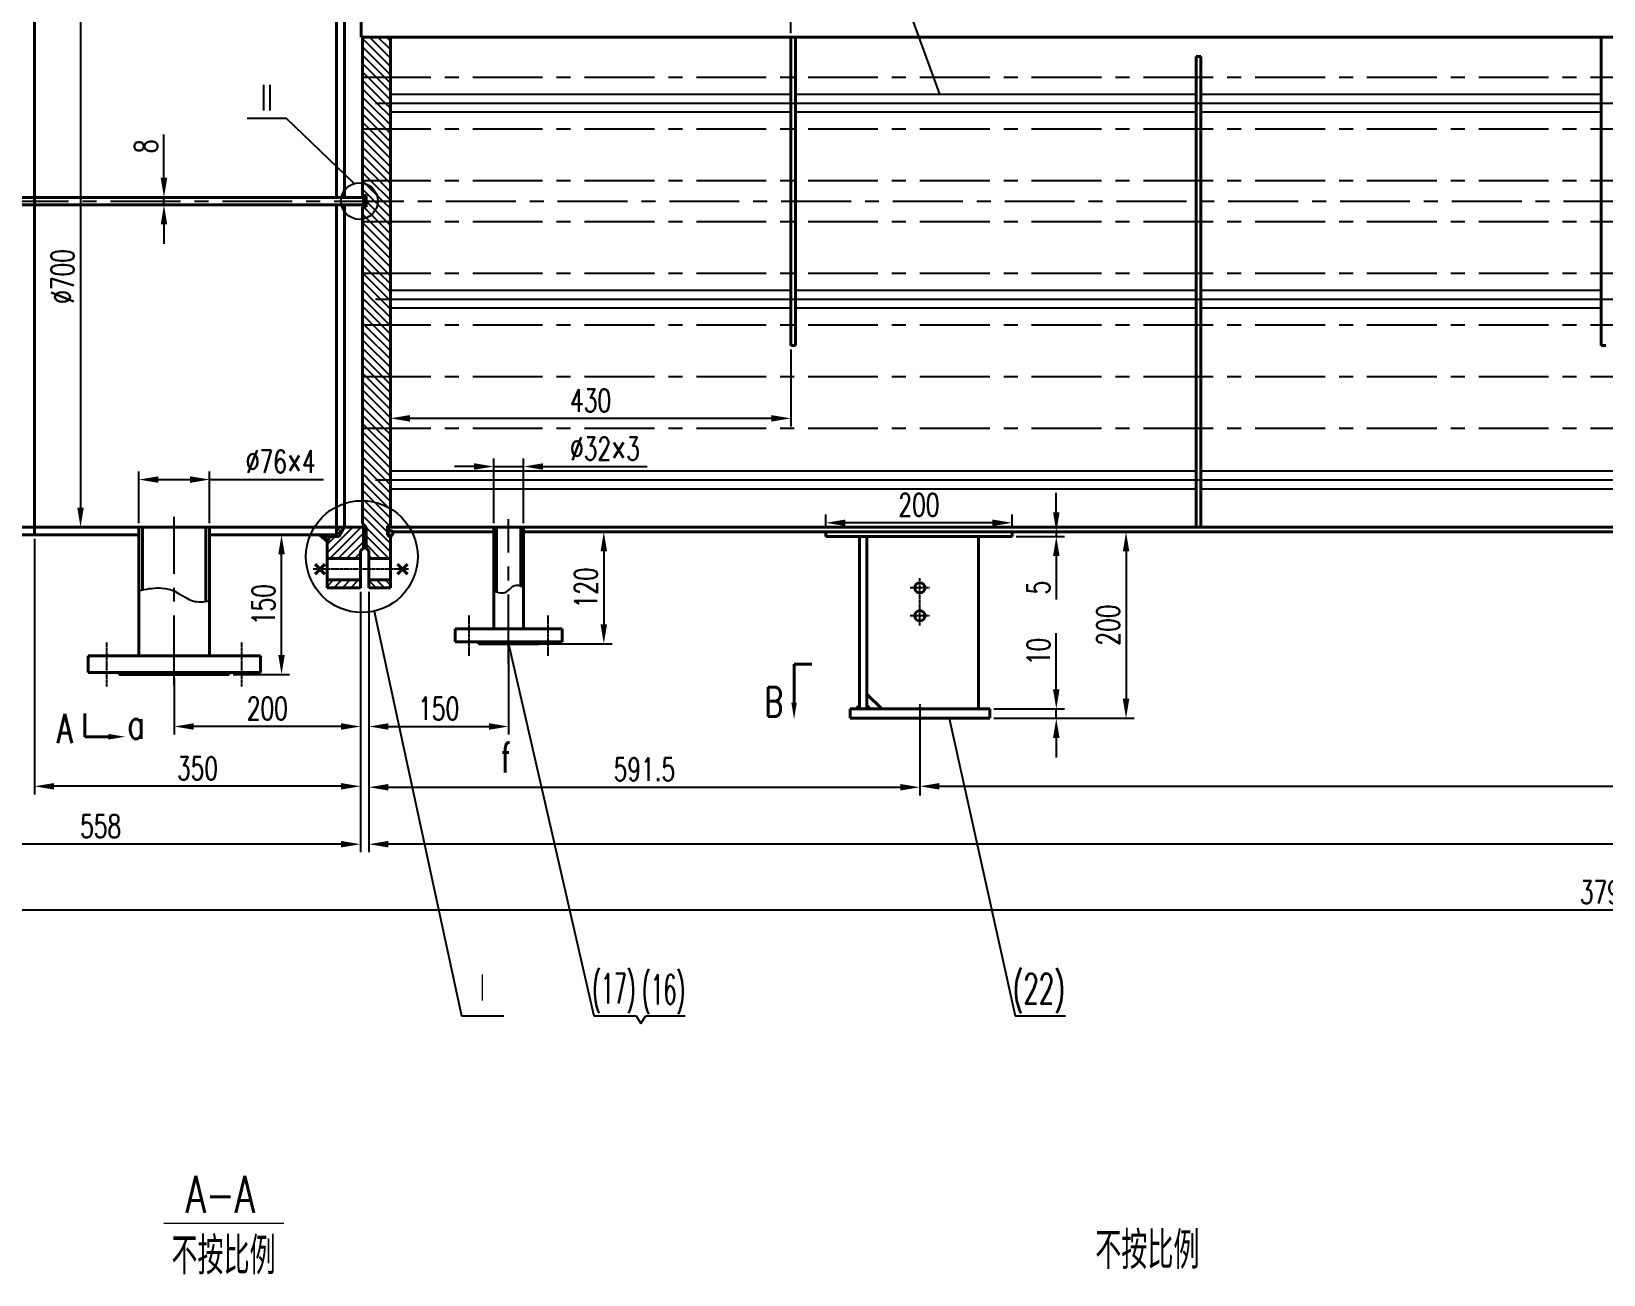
# Model space of a CAD drawing. Header units: millimetres. Extents: x -31412 to -3120, y -19513 to 5955.
# Drawn here: x -30126 to -28438, y -17005 to -15671 of the extents above; entities that cross this region are included whole.
import ezdxf

# ---------------------------------------------------------------- set-up
doc = ezdxf.new("R2010")
doc.units = ezdxf.units.MM
doc.linetypes.add('CENTER', pattern=[2, 1.25, -0.25, 0.25, -0.25])
doc.linetypes.add('CENTERX2', pattern=[4, 2.5, -0.5, 0.5, -0.5])
doc.layers.add('CEN', color=1, linetype='CENTER')
for name, color, linetype, lineweight in [('文字层', 40, 'Continuous', 20), ('细线', 11, 'Continuous', 25), ('细线层', 11, 'Continuous', 25), ('边框+粗实线层', 2, 'Continuous', 40)]:
    doc.layers.add(name, color=color, linetype=linetype, lineweight=lineweight)
doc.styles.add('hztxt-0.8', font='romans.shx', dxfattribs={"width": 0.7, "bigfont": 'hztxt.shx'})
doc.dimstyles.new('装配图', dxfattribs={"dimscale": 7, "dimtxt": 3.5, "dimasz": 3, "dimexe": 1.25, "dimexo": 0.625, "dimgap": 1, "dimtad": 1, "dimdsep": 46, "dimtxsty": 'hztxt-0.8', "dimcen": 2.5, "dimadec": 0, "dimazin": 0, "dimtfac": 1, "dimtmove": 0, "dimatfit": 3, "dimfxl": 0, "dimarcsym": 0})

# ---------------------------------------------------------------- blocks, each defined once
blk = doc.blocks.new('*D8')
at = {"layer": 'Defpoints', "color": 0}
for p in [(-29983.9, -15849), (-29961.9, -15849), (-29961.9, -15857)]:
    blk.add_point(p, dxfattribs=at)
at = {"layer": '细线层', "color": 0, "lineweight": -2}
for p, q in [((-29983.9, -15828), (-29983.9, -15781.5)), ((-29966.3, -15849), (-29992.7, -15849)), ((-29966.3, -15857), (-29992.7, -15857)), ((-29983.9, -15857), (-29983.9, -15849)), ((-29983.9, -15878), (-29983.9, -15899))]:
    blk.add_line(p, q, dxfattribs=at)
at = {"layer": '细线层', "color": 0}
for points in [[(-29987.4, -15828), (-29980.4, -15828), (-29983.9, -15849)], [(-29987.4, -15878), (-29980.4, -15878), (-29983.9, -15857)]]:
    blk.add_solid(points, dxfattribs=at)
at = {"layer": '细线层', "color": 0, "insert": (-30003.2, -15794.2), "char_height": 24.5, "attachment_point": 5, "rotation": 90, "style": 'hztxt-0.8'}
blk.add_mtext('8', dxfattribs=at)
blk = doc.blocks.new('*D9')
at = {"layer": 'Defpoints', "color": 0}
for p in [(-30056.7, -15503), (-30073.5, -16203), (-30056.7, -16203)]:
    blk.add_point(p, dxfattribs=at)
at = {"layer": '细线层', "color": 0, "lineweight": -2}
for p, q in [((-30061.1, -15503), (-30082.3, -15503)), ((-30073.5, -15524), (-30073.5, -16182)), ((-30061.1, -16203), (-30082.3, -16203))]:
    blk.add_line(p, q, dxfattribs=at)
at = {"layer": '细线层', "color": 0}
for points in [[(-30077, -15524), (-30070, -15524), (-30073.5, -15503)], [(-30077, -16182), (-30070, -16182), (-30073.5, -16203)]]:
    blk.add_solid(points, dxfattribs=at)
at = {"layer": '细线层', "color": 0, "insert": (-30092.8, -15933.9), "char_height": 24.5, "attachment_point": 5, "rotation": 90, "style": 'hztxt-0.8'}
blk.add_mtext('%%c700', dxfattribs=at)
blk = doc.blocks.new('*D12')
at = {"layer": 'Defpoints', "color": 0}
for p in [(-29913.9, -16211), (-29857.7, -16211), (-29913.9, -16361)]:
    blk.add_point(p, dxfattribs=at)
at = {"layer": '细线层', "color": 0, "lineweight": -2}
for p, q in [((-29909.5, -16211), (-29849, -16211)), ((-29857.7, -16340), (-29857.7, -16232)), ((-29909.5, -16361), (-29849, -16361))]:
    blk.add_line(p, q, dxfattribs=at)
at = {"layer": '细线层', "color": 0}
for points in [[(-29861.2, -16232), (-29854.2, -16232), (-29857.7, -16211)], [(-29861.2, -16340), (-29854.2, -16340), (-29857.7, -16361)]]:
    blk.add_solid(points, dxfattribs=at)
at = {"layer": '细线层', "color": 0, "insert": (-29877, -16286), "char_height": 24.5, "attachment_point": 5, "rotation": 90, "style": 'hztxt-0.8'}
blk.add_mtext('150', dxfattribs=at)
blk = doc.blocks.new('*D11')
at = {"layer": 'Defpoints', "color": 0}
for p in [(-29772.9, -16268), (-29972.9, -16361), (-29972.9, -16416.8)]:
    blk.add_point(p, dxfattribs=at)
at = {"layer": '细线层', "color": 0, "lineweight": -2}
for p, q in [((-29772.9, -16272.3), (-29772.9, -16425.5)), ((-29972.9, -16365.3), (-29972.9, -16425.5)), ((-29793.9, -16416.8), (-29951.9, -16416.8))]:
    blk.add_line(p, q, dxfattribs=at)
at = {"layer": '细线层', "color": 0}
for points in [[(-29951.9, -16413.3), (-29951.9, -16420.3), (-29972.9, -16416.8)], [(-29793.9, -16413.3), (-29793.9, -16420.3), (-29772.9, -16416.8)]]:
    blk.add_solid(points, dxfattribs=at)
at = {"layer": '细线层', "color": 0, "insert": (-29872.9, -16397.5), "char_height": 24.5, "attachment_point": 5, "style": 'hztxt-0.8'}
blk.add_mtext('200', dxfattribs=at)
blk = doc.blocks.new('*D13')
at = {"layer": 'Defpoints', "color": 0}
for p in [(-30010.9, -16151.8), (-30010.9, -16203), (-29934.9, -16203)]:
    blk.add_point(p, dxfattribs=at)
at = {"layer": '细线层', "color": 0, "lineweight": -2}
for p, q in [((-30010.9, -16198.6), (-30010.9, -16143)), ((-29989.9, -16151.8), (-29955.9, -16151.8)), ((-29934.9, -16198.6), (-29934.9, -16143)), ((-29934.9, -16151.8), (-29812.7, -16151.8))]:
    blk.add_line(p, q, dxfattribs=at)
at = {"layer": '细线层', "color": 0}
for points in [[(-29989.9, -16148.3), (-29989.9, -16155.3), (-30010.9, -16151.8)], [(-29955.9, -16148.3), (-29955.9, -16155.3), (-29934.9, -16151.8)]]:
    blk.add_solid(points, dxfattribs=at)
at = {"layer": '细线层', "color": 0, "insert": (-29858.5, -16132.5), "char_height": 24.5, "attachment_point": 5, "style": 'hztxt-0.8'}
blk.add_mtext('%%c76×4', dxfattribs=at)
blk = doc.blocks.new('*D14')
at = {"layer": 'Defpoints', "color": 0}
for p in [(-30122.9, -16211), (-29772.9, -16268), (-30122.9, -16481)]:
    blk.add_point(p, dxfattribs=at)
at = {"layer": '细线层', "color": 0, "lineweight": -2}
for p, q in [((-30122.9, -16215.3), (-30122.9, -16489.7)), ((-29772.9, -16272.3), (-29772.9, -16489.7)), ((-29793.9, -16481), (-30101.9, -16481))]:
    blk.add_line(p, q, dxfattribs=at)
at = {"layer": '细线层', "color": 0}
for points in [[(-30101.9, -16477.5), (-30101.9, -16484.5), (-30122.9, -16481)], [(-29793.9, -16477.5), (-29793.9, -16484.5), (-29772.9, -16481)]]:
    blk.add_solid(points, dxfattribs=at)
at = {"layer": '细线层', "color": 0, "insert": (-29947.9, -16461.7), "char_height": 24.5, "attachment_point": 5, "style": 'hztxt-0.8'}
blk.add_mtext('350', dxfattribs=at)
blk = doc.blocks.new('*D18')
at = {"layer": 'Defpoints', "color": 0}
for p in [(-29763.9, -16268), (-29613.9, -16335.3), (-29613.9, -16416.8)]:
    blk.add_point(p, dxfattribs=at)
at = {"layer": '细线层', "color": 0, "lineweight": -2}
for p, q in [((-29763.9, -16272.3), (-29763.9, -16425.5)), ((-29613.9, -16339.7), (-29613.9, -16425.5)), ((-29742.9, -16416.8), (-29634.9, -16416.8))]:
    blk.add_line(p, q, dxfattribs=at)
at = {"layer": '细线层', "color": 0}
for points in [[(-29742.9, -16413.3), (-29742.9, -16420.3), (-29763.9, -16416.8)], [(-29634.9, -16413.3), (-29634.9, -16420.3), (-29613.9, -16416.8)]]:
    blk.add_solid(points, dxfattribs=at)
at = {"layer": '细线层', "color": 0, "insert": (-29688.9, -16397.5), "char_height": 24.5, "attachment_point": 5, "style": 'hztxt-0.8'}
blk.add_mtext('150', dxfattribs=at)
blk = doc.blocks.new('*D19')
at = {"layer": 'Defpoints', "color": 0}
for p in [(-29597.9, -16208), (-29597.9, -16328), (-29511.7, -16328)]:
    blk.add_point(p, dxfattribs=at)
at = {"layer": '细线层', "color": 0, "lineweight": -2}
for p, q in [((-29593.5, -16208), (-29502.9, -16208)), ((-29511.7, -16229), (-29511.7, -16307)), ((-29593.5, -16328), (-29502.9, -16328))]:
    blk.add_line(p, q, dxfattribs=at)
at = {"layer": '细线层', "color": 0}
for points in [[(-29515.2, -16229), (-29508.2, -16229), (-29511.7, -16208)], [(-29515.2, -16307), (-29508.2, -16307), (-29511.7, -16328)]]:
    blk.add_solid(points, dxfattribs=at)
at = {"layer": '细线层', "color": 0, "insert": (-29530.9, -16268), "char_height": 24.5, "attachment_point": 5, "rotation": 90, "style": 'hztxt-0.8'}
blk.add_mtext('120', dxfattribs=at)
blk = doc.blocks.new('*D20')
at = {"layer": 'Defpoints', "color": 0}
for p in [(-29597.9, -16137.8), (-29629.9, -16203), (-29597.9, -16203)]:
    blk.add_point(p, dxfattribs=at)
at = {"layer": '细线层', "color": 0, "lineweight": -2}
for p, q in [((-29629.9, -16198.6), (-29629.9, -16129.1)), ((-29597.9, -16198.6), (-29597.9, -16129.1)), ((-29650.9, -16137.8), (-29671.9, -16137.8)), ((-29629.9, -16137.8), (-29597.9, -16137.8)), ((-29576.9, -16137.8), (-29465.1, -16137.8))]:
    blk.add_line(p, q, dxfattribs=at)
at = {"layer": '细线层', "color": 0}
for points in [[(-29650.9, -16134.3), (-29650.9, -16141.3), (-29629.9, -16137.8)], [(-29576.9, -16134.3), (-29576.9, -16141.3), (-29597.9, -16137.8)]]:
    blk.add_solid(points, dxfattribs=at)
at = {"layer": '细线层', "color": 0, "insert": (-29510.5, -16118.6), "char_height": 24.5, "attachment_point": 5, "style": 'hztxt-0.8'}
blk.add_mtext('%%c32×3', dxfattribs=at)
blk = doc.blocks.new('*D21')
at = {"layer": 'Defpoints', "color": 0}
for p in [(-29763.9, -16268), (-29172.4, -16408), (-29172.4, -16482)]:
    blk.add_point(p, dxfattribs=at)
at = {"layer": '细线层', "color": 0, "lineweight": -2}
for p, q in [((-29763.9, -16272.3), (-29763.9, -16490.7)), ((-29172.4, -16412.3), (-29172.4, -16490.7)), ((-29742.9, -16482), (-29193.4, -16482))]:
    blk.add_line(p, q, dxfattribs=at)
at = {"layer": '细线层', "color": 0}
for points in [[(-29742.9, -16478.5), (-29742.9, -16485.5), (-29763.9, -16482)], [(-29193.4, -16478.5), (-29193.4, -16485.5), (-29172.4, -16482)]]:
    blk.add_solid(points, dxfattribs=at)
at = {"layer": '细线层', "color": 0, "insert": (-29468.1, -16462.7), "char_height": 24.5, "attachment_point": 5, "style": 'hztxt-0.8'}
blk.add_mtext('591.5', dxfattribs=at)
blk = doc.blocks.new('*D22')
at = {"layer": 'Defpoints', "color": 0}
for p in [(-29172.4, -16407), (-27372.4, -16407), (-27372.4, -16481)]:
    blk.add_point(p, dxfattribs=at)
at = {"layer": '细线层', "color": 0, "lineweight": -2}
for p, q in [((-29172.4, -16411.3), (-29172.4, -16489.7)), ((-27372.4, -16411.3), (-27372.4, -16489.7)), ((-29151.4, -16481), (-27393.4, -16481))]:
    blk.add_line(p, q, dxfattribs=at)
at = {"layer": '细线层', "color": 0}
for points in [[(-29151.4, -16477.5), (-29151.4, -16484.5), (-29172.4, -16481)], [(-27393.4, -16477.5), (-27393.4, -16484.5), (-27372.4, -16481)]]:
    blk.add_solid(points, dxfattribs=at)
at = {"layer": '细线层', "color": 0, "insert": (-28272.4, -16461.7), "char_height": 24.5, "attachment_point": 5, "style": 'hztxt-0.8'}
blk.add_mtext('1800', dxfattribs=at)
blk = doc.blocks.new('*D26')
at = {"layer": 'Defpoints', "color": 0}
for p in [(-29763.9, -16268), (-26780.9, -16268), (-29763.9, -16543.1)]:
    blk.add_point(p, dxfattribs=at)
at = {"layer": '细线层', "color": 0, "lineweight": -2}
for p, q in [((-29763.9, -16272.3), (-29763.9, -16551.8)), ((-26780.9, -16272.3), (-26780.9, -16551.8)), ((-26801.9, -16543.1), (-29742.9, -16543.1))]:
    blk.add_line(p, q, dxfattribs=at)
at = {"layer": '细线层', "color": 0}
for points in [[(-29742.9, -16539.6), (-29742.9, -16546.6), (-29763.9, -16543.1)], [(-26801.9, -16539.6), (-26801.9, -16546.6), (-26780.9, -16543.1)]]:
    blk.add_solid(points, dxfattribs=at)
at = {"layer": '细线层', "color": 0, "insert": (-28272.4, -16523.8), "char_height": 24.5, "attachment_point": 5, "style": 'hztxt-0.8'}
blk.add_mtext('2983', dxfattribs=at)
blk = doc.blocks.new('*D27')
at = {"layer": 'Defpoints', "color": 0}
for p in [(-30330.9, -15853), (-29772.9, -16268), (-30330.9, -16543.1)]:
    blk.add_point(p, dxfattribs=at)
at = {"layer": '细线层', "color": 0, "lineweight": -2}
for p, q in [((-30330.9, -15857.3), (-30330.9, -16551.8)), ((-29772.9, -16272.3), (-29772.9, -16551.8)), ((-29793.9, -16543.1), (-30309.9, -16543.1))]:
    blk.add_line(p, q, dxfattribs=at)
at = {"layer": '细线层', "color": 0}
for points in [[(-30309.9, -16539.6), (-30309.9, -16546.6), (-30330.9, -16543.1)], [(-29793.9, -16539.6), (-29793.9, -16546.6), (-29772.9, -16543.1)]]:
    blk.add_solid(points, dxfattribs=at)
at = {"layer": '细线层', "color": 0, "insert": (-30051.9, -16523.8), "char_height": 24.5, "attachment_point": 5, "style": 'hztxt-0.8'}
blk.add_mtext('558', dxfattribs=at)
blk = doc.blocks.new('*D29')
at = {"layer": 'Defpoints', "color": 0}
for p in [(-30330.9, -15852.9), (-26537.9, -15853), (-30330.9, -16613.8)]:
    blk.add_point(p, dxfattribs=at)
at = {"layer": '细线层', "color": 0, "lineweight": -2}
for p, q in [((-30330.9, -15857.3), (-30330.9, -16622.6)), ((-26537.9, -15857.3), (-26537.9, -16622.6)), ((-26558.9, -16613.8), (-30309.9, -16613.8))]:
    blk.add_line(p, q, dxfattribs=at)
at = {"layer": '细线层', "color": 0}
for points in [[(-30309.9, -16610.3), (-30309.9, -16617.3), (-30330.9, -16613.8)], [(-26558.9, -16610.3), (-26558.9, -16617.3), (-26537.9, -16613.8)]]:
    blk.add_solid(points, dxfattribs=at)
at = {"layer": '细线层', "color": 0, "insert": (-28434.4, -16594.6), "char_height": 24.5, "attachment_point": 5, "style": 'hztxt-0.8'}
blk.add_mtext('3793', dxfattribs=at)
blk = doc.blocks.new('*D30')
at = {"layer": 'Defpoints', "color": 0}
for p in [(-27130.9, -15446.1), (-29305.9, -15503), (-27130.9, -15698)]:
    blk.add_point(p, dxfattribs=at)
at = {"layer": '细线层', "color": 0, "lineweight": -2}
for p, q in [((-29305.9, -15498.6), (-29305.9, -15437.4)), ((-27130.9, -15693.6), (-27130.9, -15437.4)), ((-29284.9, -15446.1), (-27151.9, -15446.1))]:
    blk.add_line(p, q, dxfattribs=at)
at = {"layer": '细线层', "color": 0}
for points in [[(-29284.9, -15442.6), (-29284.9, -15449.6), (-29305.9, -15446.1)], [(-27151.9, -15442.6), (-27151.9, -15449.6), (-27130.9, -15446.1)]]:
    blk.add_solid(points, dxfattribs=at)
at = {"layer": '细线层', "color": 0, "insert": (-28218.4, -15426.9), "char_height": 24.5, "attachment_point": 5, "style": 'hztxt-0.8'}
blk.add_mtext('5×435=2175', dxfattribs=at)
blk = doc.blocks.new('*D31')
at = {"layer": 'Defpoints', "color": 0}
for p in [(-29305.9, -15503), (-29310.9, -15620.4), (-29310.9, -15677.2)]:
    blk.add_point(p, dxfattribs=at)
at = {"layer": '细线层', "color": 0, "lineweight": -2}
for p, q in [((-29305.9, -15507.3), (-29305.9, -15629.1)), ((-29310.9, -15672.8), (-29310.9, -15611.6)), ((-29331.9, -15620.4), (-29378.3, -15620.4)), ((-29305.9, -15620.4), (-29310.9, -15620.4)), ((-29284.9, -15620.4), (-29263.9, -15620.4))]:
    blk.add_line(p, q, dxfattribs=at)
at = {"layer": '细线层', "color": 0}
for points in [[(-29331.9, -15616.9), (-29331.9, -15623.9), (-29310.9, -15620.4)], [(-29284.9, -15616.9), (-29284.9, -15623.9), (-29305.9, -15620.4)]]:
    blk.add_solid(points, dxfattribs=at)
at = {"layer": '细线层', "color": 0, "insert": (-29365.6, -15601.1), "char_height": 24.5, "attachment_point": 5, "style": 'hztxt-0.8'}
blk.add_mtext('5', dxfattribs=at)
blk = doc.blocks.new('*D32')
at = {"layer": 'Defpoints', "color": 0}
for p in [(-29740.9, -16004.8), (-29310.9, -16008), (-29740.9, -16086.1)]:
    blk.add_point(p, dxfattribs=at)
at = {"layer": '细线层', "color": 0, "lineweight": -2}
for p, q in [((-29740.9, -16009.1), (-29740.9, -16094.9)), ((-29310.9, -16012.3), (-29310.9, -16094.9)), ((-29331.9, -16086.1), (-29719.9, -16086.1))]:
    blk.add_line(p, q, dxfattribs=at)
at = {"layer": '细线层', "color": 0}
for points in [[(-29719.9, -16082.6), (-29719.9, -16089.6), (-29740.9, -16086.1)], [(-29331.9, -16082.6), (-29331.9, -16089.6), (-29310.9, -16086.1)]]:
    blk.add_solid(points, dxfattribs=at)
at = {"layer": '细线层', "color": 0, "insert": (-29525.9, -16066.9), "char_height": 24.5, "attachment_point": 5, "style": 'hztxt-0.8'}
blk.add_mtext('430', dxfattribs=at)
blk = doc.blocks.new('*D33')
at = {"layer": 'Defpoints', "color": 0}
for p in [(-29073.4, -16208), (-29073.4, -16213), (-29025.9, -16213)]:
    blk.add_point(p, dxfattribs=at)
at = {"layer": '细线层', "color": 0, "lineweight": -2}
for p, q in [((-29025.9, -16187), (-29025.9, -16166)), ((-29069, -16208), (-29017.1, -16208)), ((-29069, -16213), (-29017.1, -16213)), ((-29025.9, -16208), (-29025.9, -16213)), ((-29025.9, -16234), (-29025.9, -16280.4))]:
    blk.add_line(p, q, dxfattribs=at)
at = {"layer": '细线层', "color": 0}
for points in [[(-29029.4, -16187), (-29022.4, -16187), (-29025.9, -16208)], [(-29029.4, -16234), (-29022.4, -16234), (-29025.9, -16213)]]:
    blk.add_solid(points, dxfattribs=at)
at = {"layer": '细线层', "color": 0, "insert": (-29045.1, -16267.7), "char_height": 24.5, "attachment_point": 5, "rotation": 90, "style": 'hztxt-0.8'}
blk.add_mtext('5', dxfattribs=at)
blk = doc.blocks.new('*D34')
at = {"layer": 'Defpoints', "color": 0}
for p in [(-29097.4, -16398), (-29025.9, -16398), (-29097.4, -16408)]:
    blk.add_point(p, dxfattribs=at)
at = {"layer": '细线层', "color": 0, "lineweight": -2}
for p, q in [((-29025.9, -16377), (-29025.9, -16316.6)), ((-29093, -16398), (-29017.1, -16398)), ((-29025.9, -16408), (-29025.9, -16398)), ((-29093, -16408), (-29017.1, -16408)), ((-29025.9, -16429), (-29025.9, -16450))]:
    blk.add_line(p, q, dxfattribs=at)
at = {"layer": '细线层', "color": 0}
for points in [[(-29029.4, -16377), (-29022.4, -16377), (-29025.9, -16398)], [(-29029.4, -16429), (-29022.4, -16429), (-29025.9, -16408)]]:
    blk.add_solid(points, dxfattribs=at)
at = {"layer": '细线层', "color": 0, "insert": (-29045.1, -16336.3), "char_height": 24.5, "attachment_point": 5, "rotation": 90, "style": 'hztxt-0.8'}
blk.add_mtext('10', dxfattribs=at)
blk = doc.blocks.new('*D35')
at = {"layer": 'Defpoints', "color": 0}
for p in [(-29073.4, -16208), (-29097.4, -16408), (-28951, -16408)]:
    blk.add_point(p, dxfattribs=at)
at = {"layer": '细线层', "color": 0, "lineweight": -2}
for p, q in [((-29069, -16208), (-28942.2, -16208)), ((-28951, -16229), (-28951, -16387)), ((-29093, -16408), (-28942.2, -16408))]:
    blk.add_line(p, q, dxfattribs=at)
at = {"layer": '细线层', "color": 0}
for points in [[(-28954.5, -16229), (-28947.5, -16229), (-28951, -16208)], [(-28954.5, -16387), (-28947.5, -16387), (-28951, -16408)]]:
    blk.add_solid(points, dxfattribs=at)
at = {"layer": '细线层', "color": 0, "insert": (-28970.2, -16308), "char_height": 24.5, "attachment_point": 5, "rotation": 90, "style": 'hztxt-0.8'}
blk.add_mtext('200', dxfattribs=at)
blk = doc.blocks.new('*D165')
at = {"layer": 'Defpoints', "color": 0}
for p in [(-29273.4, -16198.2), (-29273.4, -16208), (-29073.4, -16208)]:
    blk.add_point(p, dxfattribs=at)
at = {"layer": '细线层', "color": 0, "lineweight": -2}
for p, q in [((-29273.4, -16203.6), (-29273.4, -16189.4)), ((-29094.4, -16198.2), (-29252.4, -16198.2)), ((-29073.4, -16203.6), (-29073.4, -16189.4))]:
    blk.add_line(p, q, dxfattribs=at)
at = {"layer": '细线层', "color": 0}
for points in [[(-29252.4, -16194.7), (-29252.4, -16201.7), (-29273.4, -16198.2)], [(-29094.4, -16194.7), (-29094.4, -16201.7), (-29073.4, -16198.2)]]:
    blk.add_solid(points, dxfattribs=at)
at = {"layer": '细线层', "color": 0, "insert": (-29173.4, -16178.9), "char_height": 24.5, "attachment_point": 5, "style": 'hztxt-0.8'}
blk.add_mtext('200', dxfattribs=at)

msp = doc.modelspace()

# ---------------------------------------------------------------- hatches: boundary and pattern name
at = {"layer": '细线层'}
h = msp.add_hatch(dxfattribs=at)
h.set_pattern_fill('ANSI31', color=256, scale=2, style=0)
h.set_pattern_definition([(45, (-404.304, 0), (-4.4901281, 4.4901281), [])])
h.paths.add_polyline_path([(-29772.855, -15437.952), (-29808.855, -15437.952), (-29808.855, -15446.452), (-29772.855, -15446.452)])
h.paths.add_polyline_path([(-29769.855, -15480.452), (-29772.855, -15477.452), (-29772.855, -15469.452), (-29808.855, -15469.452), (-29808.855, -15487.756), (-29805.855, -15492.952), (-29798.855, -15492.952), (-29795.855, -15492.952), (-29790.081, -15502.952), (-29772.855, -15502.952), (-29769.855, -15502.952)])
h.paths.add_polyline_path([(-29769.855, -16204.952), (-29769.855, -16202.952), (-29772.855, -16202.952), (-29790.081, -16202.952), (-29795.855, -16212.952), (-29798.855, -16212.952), (-29805.855, -16212.952), (-29808.855, -16218.148), (-29808.855, -16236.452), (-29772.855, -16236.452), (-29772.855, -16228.452), (-29769.855, -16225.452)])
h.paths.add_polyline_path([(-29772.855, -16259.452), (-29808.855, -16259.452), (-29808.855, -16267.952), (-29772.855, -16267.952)])
h = msp.add_hatch(dxfattribs=at)
h.set_pattern_fill('ANSI37', color=256, scale=0.8, style=0)
h.paths.add_polyline_path([(-29766.855, -15847.952), (-29769.855, -15847.952), (-29769.855, -15852.952), (-29766.855, -15852.952)])
h.paths.add_polyline_path([(-29766.855, -15852.952), (-29769.855, -15852.952), (-29769.855, -15857.952), (-29766.855, -15857.952)])
h = msp.add_hatch(dxfattribs=at)
h.set_pattern_fill('ANSI37', color=256, angle=90, style=0)
h.set_pattern_definition([(45, (-56140.4057, 0), (2.24506403, -2.24506403), []), (315, (-56140.4057, 0), (-2.24506403, -2.24506403), [])])
h.paths.add_polyline_path([(-29816.855, -16210.952), (-29805.855, -16210.952), (-29805.855, -16212.952), (-29808.855, -16218.148)])
h.paths.add_polyline_path([(-29798.855, -16202.952), (-29790.081, -16202.952), (-29795.855, -16212.952), (-29798.855, -16212.952)])
h.paths.add_polyline_path([(-29769.855, -16204.952), (-29766.855, -16204.952), (-29766.855, -16224.952), (-29769.855, -16224.952)])
h.paths.add_polyline_path([(-29743.855, -16204.952), (-29738.659, -16207.952), (-29737.867, -16207.952, -0.12370062), (-29740.855, -16213.952), (-29743.855, -16210.952)])

# ---------------------------------------------------------------- linework, layer by layer
at = {"ltscale": 30}
for p, q in [((-29740.855, -15738.314), (-29310.855, -15738.314)), ((-29305.855, -15738.314), (-28875.855, -15738.314)), ((-28870.855, -15738.314), (-28440.855, -15738.314)), ((-29756.855, -15747.814), (-27098.855, -15747.814)), ((-29740.855, -15757.314), (-29310.855, -15757.314)), ((-29305.855, -15757.314), (-28875.855, -15757.314)), ((-28870.855, -15757.314), (-28440.855, -15757.314)), ((-29740.855, -15948.591), (-29310.855, -15948.591)), ((-29305.855, -15948.591), (-28875.855, -15948.591)), ((-28870.855, -15948.591), (-28440.855, -15948.591)), ((-29756.855, -15958.091), (-27098.855, -15958.091)), ((-29740.855, -15967.591), (-29310.855, -15967.591)), ((-29305.855, -15967.591), (-28875.855, -15967.591)), ((-28870.855, -15967.591), (-28440.855, -15967.591)), ((-29756.855, -16152.08), (-27098.855, -16152.08)), ((-29740.855, -16142.58), (-28875.855, -16142.58)), ((-28870.855, -16142.58), (-28005.855, -16142.58)), ((-29740.855, -16161.58), (-28875.855, -16161.58)), ((-28870.855, -16161.58), (-28005.855, -16161.58))]:
    msp.add_line(p, q, dxfattribs=at)
at = {"layer": 'CEN', "linetype": 'CENTERX2', "ltscale": 30}
for p, q in [((-29772.355, -15720.101), (-26772.355, -15720.101)), ((-29772.355, -15775.527), (-26772.355, -15775.527)), ((-29772.355, -15830.952), (-26772.355, -15830.952)), ((-30401.25, -15852.952), (-26501.564, -15852.952)), ((-29772.355, -15874.952), (-26772.355, -15874.952)), ((-29772.355, -15930.378), (-26772.355, -15930.378)), ((-29772.355, -15985.803), (-26772.355, -15985.803)), ((-29772.355, -16041.229), (-26772.355, -16041.229)), ((-29772.355, -16096.655), (-26772.355, -16096.655)), ((-29972.855, -16372.835), (-29972.855, -16191.671)), ((-29613.855, -16350.069), (-29613.855, -16194.231))]:
    msp.add_line(p, q, dxfattribs=at)
at = {"layer": 'CEN'}
for p, q in [((-29721.489, -16247.952), (-29823.855, -16247.952)), ((-29161.855, -16267.952), (-29182.855, -16267.952)), ((-29172.355, -16308.452), (-29172.355, -16257.452)), ((-29656.355, -16340.952), (-29656.355, -16296.952)), ((-29571.355, -16340.952), (-29571.355, -16296.952)), ((-29161.855, -16297.952), (-29182.855, -16297.952)), ((-30045.355, -16373.952), (-30045.355, -16325.952)), ((-29900.355, -16373.952), (-29900.355, -16325.952)), ((-29172.355, -16392.952), (-29172.355, -16412.952))]:
    msp.add_line(p, q, dxfattribs=at)
at = {"layer": '文字层'}
msp.add_line((-29984.131, -16949.685), (-29855.386, -16949.685), dxfattribs=at)
at = {"layer": '细线'}
msp.add_line((-29476.935, -16727.127), (-29471.827, -16735.437), dxfattribs=at)
at = {"layer": '细线层'}
for p, q in [((-29766.855, -15682.414), (-29770.855, -15678.414)), ((-29740.855, -15699.434), (-29763.113, -15677.175)), ((-29740.855, -15690.453), (-29754.133, -15677.175)), ((-29740.855, -15681.473), (-29745.153, -15677.175)), ((-29766.855, -15691.394), (-29770.855, -15687.394)), ((-29766.855, -15700.374), (-29770.855, -15696.374)), ((-29740.855, -15708.414), (-29766.855, -15682.414)), ((-29740.855, -15717.394), (-29766.855, -15691.394)), ((-29766.855, -15709.355), (-29770.855, -15705.355)), ((-29747.129, -15720.101), (-29766.855, -15700.374)), ((-29756.109, -15720.101), (-29766.855, -15709.355)), ((-29766.855, -15718.335), (-29770.855, -15714.335)), ((-29766.855, -15727.315), (-29770.855, -15723.315)), ((-29765.089, -15720.101), (-29766.855, -15718.335)), ((-29746.356, -15747.814), (-29766.855, -15727.315)), ((-29740.855, -15744.335), (-29765.089, -15720.101)), ((-29740.855, -15735.355), (-29756.109, -15720.101)), ((-29740.855, -15726.374), (-29747.129, -15720.101)), ((-29766.855, -15736.295), (-29770.855, -15732.295)), ((-29766.855, -15745.276), (-29770.855, -15741.276)), ((-29755.337, -15747.814), (-29766.855, -15736.295)), ((-29764.317, -15747.814), (-29766.855, -15745.276)), ((-29766.855, -15754.256), (-29770.855, -15750.256)), ((-29766.855, -15763.236), (-29770.855, -15759.236)), ((-29745.584, -15775.527), (-29766.855, -15754.256)), ((-29754.565, -15775.527), (-29766.855, -15763.236)), ((-29740.855, -15771.276), (-29764.317, -15747.814)), ((-29740.855, -15762.295), (-29755.337, -15747.814)), ((-29740.855, -15753.315), (-29746.356, -15747.814)), ((-29766.855, -15772.217), (-29770.855, -15768.217)), ((-29766.855, -15781.197), (-29770.855, -15777.197)), ((-29763.545, -15775.527), (-29766.855, -15772.217)), ((-29740.855, -15807.197), (-29766.855, -15781.197)), ((-29740.855, -15798.217), (-29763.545, -15775.527)), ((-29740.855, -15789.236), (-29754.565, -15775.527)), ((-29740.855, -15780.256), (-29745.584, -15775.527)), ((-29766.855, -15790.177), (-29770.855, -15786.177)), ((-29766.855, -15799.157), (-29770.855, -15795.157)), ((-29740.855, -15816.177), (-29766.855, -15790.177)), ((-29766.855, -15808.138), (-29770.855, -15804.138)), ((-29766.855, -15817.118), (-29770.855, -15813.118)), ((-29740.855, -15825.157), (-29766.855, -15799.157)), ((-29744.04, -15830.952), (-29766.855, -15808.138)), ((-29766.855, -15826.098), (-29770.855, -15822.098)), ((-29766.855, -15835.078), (-29770.855, -15831.078)), ((-29753.021, -15830.952), (-29766.855, -15817.118)), ((-29762.001, -15830.952), (-29766.855, -15826.098)), ((-29740.855, -15852.098), (-29762.001, -15830.952)), ((-29740.855, -15843.118), (-29753.021, -15830.952)), ((-29740.855, -15834.138), (-29744.04, -15830.952)), ((-29766.855, -15844.059), (-29770.855, -15840.059)), ((-29748.981, -15852.952), (-29766.855, -15835.078)), ((-29757.961, -15852.952), (-29766.855, -15844.059)), ((-29766.855, -15862.019), (-29769.922, -15858.952)), ((-29744.942, -15874.952), (-29766.855, -15853.039)), ((-29753.922, -15874.952), (-29766.855, -15862.019)), ((-29740.855, -15870.059), (-29757.961, -15852.952)), ((-29740.855, -15861.078), (-29748.981, -15852.952)), ((-29766.855, -15870.999), (-29770.855, -15866.999)), ((-29766.855, -15879.98), (-29770.855, -15875.98)), ((-29762.902, -15874.952), (-29766.855, -15870.999)), ((-29740.855, -15905.98), (-29766.855, -15879.98)), ((-29740.855, -15896.999), (-29762.902, -15874.952)), ((-29740.855, -15888.019), (-29753.922, -15874.952)), ((-29740.855, -15879.039), (-29744.942, -15874.952)), ((-29766.855, -15888.96), (-29770.855, -15884.96)), ((-29766.855, -15897.94), (-29770.855, -15893.94)), ((-29740.855, -15914.96), (-29766.855, -15888.96)), ((-29740.855, -15923.94), (-29766.855, -15897.94)), ((-29766.855, -15906.92), (-29770.855, -15902.92)), ((-29766.855, -15915.901), (-29770.855, -15911.901)), ((-29743.398, -15930.378), (-29766.855, -15906.92)), ((-29752.378, -15930.378), (-29766.855, -15915.901)), ((-29766.855, -15924.881), (-29770.855, -15920.881)), ((-29770.338, -15930.378), (-29770.855, -15929.861)), ((-29766.855, -15933.861), (-29770.338, -15930.378)), ((-29761.358, -15930.378), (-29766.855, -15924.881)), ((-29740.855, -15950.881), (-29761.358, -15930.378)), ((-29740.855, -15941.901), (-29752.378, -15930.378)), ((-29740.855, -15932.92), (-29743.398, -15930.378)), ((-29766.855, -15942.841), (-29770.855, -15938.841)), ((-29766.855, -15951.822), (-29770.855, -15947.822)), ((-29742.625, -15958.091), (-29766.855, -15933.861)), ((-29751.606, -15958.091), (-29766.855, -15942.841)), ((-29769.566, -15958.091), (-29770.855, -15956.802)), ((-29766.855, -15969.782), (-29770.855, -15965.782)), ((-29766.855, -15960.802), (-29769.566, -15958.091)), ((-29760.586, -15958.091), (-29766.855, -15951.822)), ((-29741.853, -15985.803), (-29766.855, -15960.802)), ((-29740.855, -15977.822), (-29760.586, -15958.091)), ((-29740.855, -15968.841), (-29751.606, -15958.091)), ((-29740.855, -15959.861), (-29742.625, -15958.091)), ((-29766.855, -15978.762), (-29770.855, -15974.762)), ((-29768.794, -15985.803), (-29770.855, -15983.743)), ((-29750.834, -15985.803), (-29766.855, -15969.782)), ((-29759.814, -15985.803), (-29766.855, -15978.762)), ((-29766.855, -15996.723), (-29770.855, -15992.723)), ((-29766.855, -15987.743), (-29768.794, -15985.803)), ((-29740.855, -16013.743), (-29766.855, -15987.743)), ((-29740.855, -16022.723), (-29766.855, -15996.723)), ((-29740.855, -16004.762), (-29759.814, -15985.803)), ((-29740.855, -15995.782), (-29750.834, -15985.803)), ((-29740.855, -15986.802), (-29741.853, -15985.803)), ((-29766.855, -16005.703), (-29770.855, -16001.703)), ((-29766.855, -16014.683), (-29770.855, -16010.683)), ((-29740.855, -16031.703), (-29766.855, -16005.703)), ((-29740.855, -16040.683), (-29766.855, -16014.683)), ((-29766.855, -16023.664), (-29770.855, -16019.664)), ((-29766.855, -16032.644), (-29770.855, -16028.644)), ((-29749.29, -16041.229), (-29766.855, -16023.664)), ((-29758.27, -16041.229), (-29766.855, -16032.644)), ((-29767.25, -16041.229), (-29770.855, -16037.624)), ((-29766.855, -16050.604), (-29770.855, -16046.604)), ((-29766.855, -16041.624), (-29767.25, -16041.229)), ((-29740.855, -16067.624), (-29766.855, -16041.624)), ((-29740.855, -16076.604), (-29766.855, -16050.604)), ((-29740.855, -16058.644), (-29758.27, -16041.229)), ((-29740.855, -16049.664), (-29749.29, -16041.229)), ((-29766.855, -16059.585), (-29770.855, -16055.585)), ((-29766.855, -16068.565), (-29770.855, -16064.565)), ((-29740.855, -16085.585), (-29766.855, -16059.585)), ((-29766.855, -16077.545), (-29770.855, -16073.545)), ((-29766.855, -16086.525), (-29770.855, -16082.525)), ((-29740.855, -16094.565), (-29766.855, -16068.565)), ((-29747.746, -16096.655), (-29766.855, -16077.545)), ((-29766.855, -16095.506), (-29770.855, -16091.506)), ((-29766.855, -16104.486), (-29770.855, -16100.486)), ((-29756.726, -16096.655), (-29766.855, -16086.525)), ((-29765.706, -16096.655), (-29766.855, -16095.506)), ((-29740.855, -16121.506), (-29765.706, -16096.655)), ((-29740.855, -16112.525), (-29756.726, -16096.655)), ((-29740.855, -16103.545), (-29747.746, -16096.655)), ((-29766.855, -16113.466), (-29770.855, -16109.466)), ((-29766.855, -16122.447), (-29770.855, -16118.447)), ((-29740.855, -16130.486), (-29766.855, -16104.486)), ((-29740.855, -16139.466), (-29766.855, -16113.466)), ((-29766.855, -16131.427), (-29770.855, -16127.427)), ((-29740.855, -16148.447), (-29766.855, -16122.447)), ((-29746.201, -16152.08), (-29766.855, -16131.427)), ((-29766.855, -16140.407), (-29770.855, -16136.407)), ((-29766.855, -16149.387), (-29770.855, -16145.387)), ((-29755.182, -16152.08), (-29766.855, -16140.407)), ((-29764.162, -16152.08), (-29766.855, -16149.387)), ((-29740.855, -16175.387), (-29764.162, -16152.08)), ((-29740.855, -16166.407), (-29755.182, -16152.08)), ((-29740.855, -16157.427), (-29746.201, -16152.08)), ((-29740.855, -16184.368), (-29770.855, -16154.368)), ((-29740.855, -16193.348), (-29770.855, -16163.348)), ((-29741.731, -16201.452), (-29770.855, -16172.328)), ((-29743.855, -16208.308), (-29770.855, -16181.308)), ((-29740.855, -16220.289), (-29770.855, -16190.289)), ((-29740.855, -16229.269), (-29766.855, -16203.269)), ((-29742.652, -16236.452), (-29766.855, -16212.249)), ((-29751.632, -16236.452), (-29766.855, -16221.229)), ((-29760.612, -16236.452), (-29763.855, -16233.21)), ((-29756.053, -16267.952), (-29763.855, -16260.15)), ((-29747.073, -16267.952), (-29755.573, -16259.452)), ((-29740.855, -16265.19), (-29746.593, -16259.452))]:
    msp.add_line(p, q, dxfattribs=at)
for centre, radius in [((-29774.005, -15852.952), 19.633), ((-29771.474, -16234.48), 59.996)]:
    msp.add_circle(centre, radius, dxfattribs=at)
for points, knots in [([(-30010.855, -16270.953), (-30003.502, -16269.278), (-29973.003, -16264.525), (-29960.379, -16284.049), (-29941.298, -16283.248), (-29934.855, -16281.928)], [30.56325296, 30.56325296, 30.56325296, 30.56325296, 44.02937305, 83.01755859, 101.91653466, 101.91653466, 101.91653466, 101.91653466]), ([(-29629.855, -16271.529), (-29626.35, -16272.817), (-29615, -16275.393), (-29609.499, -16262.679), (-29601.519, -16265.57), (-29597.855, -16267.23)], [16.47544798, 16.47544798, 16.47544798, 16.47544798, 23.2586744, 37.79279582, 48.70031194, 48.70031194, 48.70031194, 48.70031194])]:
    msp.add_open_spline(points, degree=3, knots=knots, dxfattribs=at)
at = {"layer": '边框+粗实线层'}
for p, q in [((-30122.855, -16210.952), (-30122.855, -15494.952)), ((-29798.855, -15502.952), (-29798.855, -15848.952)), ((-29790.081, -15502.952), (-29790.081, -15848.952)), ((-29770.855, -15846.952), (-29770.855, -15677.175)), ((-29740.855, -16202.952), (-29740.855, -15677.175)), ((-29310.855, -16007.952), (-29310.855, -15677.175)), ((-29305.855, -16007.952), (-29305.855, -15677.175)), ((-28440.855, -16007.952), (-28440.855, -15677.175)), ((-28870.855, -15697.952), (-28875.855, -15697.952)), ((-28875.855, -16202.952), (-28875.855, -15697.952)), ((-28870.855, -16202.952), (-28870.855, -15697.952)), ((-29769.855, -15857.952), (-29769.855, -15847.952)), ((-29766.855, -15858.952), (-29766.855, -15846.952)), ((-29798.855, -15856.952), (-29798.855, -16202.952)), ((-29790.081, -15856.952), (-29790.081, -16202.952)), ((-29770.855, -16198.952), (-29770.855, -15858.952)), ((-29305.855, -16007.952), (-29310.855, -16007.952)), ((-28435.855, -16007.952), (-28440.855, -16007.952)), ((-29790.081, -16202.952), (-30147.855, -16202.952)), ((-30010.855, -16340.952), (-30010.855, -16202.952)), ((-30006.855, -16270.099), (-30006.855, -16202.952)), ((-29938.855, -16282.609), (-29938.855, -16202.952)), ((-29934.855, -16340.952), (-29934.855, -16202.952)), ((-29798.855, -16202.952), (-29790.081, -16202.952)), ((-29798.855, -16212.952), (-29798.855, -16202.952)), ((-29790.081, -16202.952), (-29795.855, -16212.952)), ((-29772.855, -16202.952), (-29790.081, -16202.952)), ((-29769.855, -16202.952), (-29772.855, -16202.952)), ((-29766.855, -16202.952), (-29770.855, -16198.952)), ((-29769.855, -16199.952), (-29769.855, -16225.452)), ((-29766.855, -16225.452), (-29766.855, -16202.952)), ((-29743.855, -16201.452), (-29743.855, -16210.952)), ((-29740.855, -16201.452), (-29743.855, -16201.452)), ((-26800.855, -16202.952), (-29743.855, -16202.952)), ((-29629.855, -16311.952), (-29629.855, -16202.952)), ((-29626.855, -16272.501), (-29626.855, -16202.952)), ((-29600.855, -16265.981), (-29600.855, -16202.952)), ((-29597.855, -16311.952), (-29597.855, -16202.952)), ((-30010.855, -16210.952), (-30147.855, -16210.952)), ((-29798.855, -16210.952), (-29934.855, -16210.952)), ((-29816.855, -16210.952), (-29805.855, -16210.952)), ((-29808.855, -16218.148), (-29816.855, -16210.952)), ((-29805.855, -16212.952), (-29808.855, -16218.148)), ((-29808.855, -16236.452), (-29808.855, -16218.148)), ((-29805.855, -16210.952), (-29805.855, -16212.952)), ((-29798.855, -16212.952), (-29805.855, -16212.952)), ((-29795.855, -16212.952), (-29798.855, -16212.952)), ((-29769.855, -16224.952), (-29769.855, -16204.952)), ((-29766.855, -16204.952), (-29769.855, -16204.952)), ((-29766.855, -16204.952), (-29766.855, -16224.952)), ((-29737.867, -16207.952), (-29743.855, -16204.952)), ((-29740.855, -16213.952), (-29743.855, -16210.952)), ((-29740.855, -16267.952), (-29740.855, -16213.952)), ((-29629.855, -16207.952), (-29737.867, -16207.952)), ((-27060.355, -16207.952), (-29597.855, -16207.952)), ((-29273.355, -16212.952), (-29273.355, -16207.952)), ((-29073.355, -16212.952), (-29273.355, -16212.952)), ((-29237.355, -16397.952), (-29237.355, -16213.952)), ((-29229.355, -16213.952), (-29229.355, -16397.952)), ((-29109.355, -16397.952), (-29109.355, -16213.952)), ((-29109.355, -16213.952), (-29109.355, -16397.952)), ((-29073.355, -16207.952), (-29073.355, -16212.952)), ((-29772.855, -16236.452), (-29808.855, -16236.452)), ((-29808.855, -16259.452), (-29808.855, -16236.452)), ((-29769.855, -16225.452), (-29772.855, -16228.452)), ((-29772.855, -16228.452), (-29772.855, -16236.452)), ((-29772.855, -16259.452), (-29772.855, -16236.452)), ((-29766.855, -16224.952), (-29769.855, -16224.952)), ((-29763.855, -16228.452), (-29766.855, -16225.452)), ((-29763.855, -16236.452), (-29763.855, -16228.452)), ((-29763.855, -16236.452), (-29740.855, -16236.452)), ((-29763.855, -16259.452), (-29763.855, -16236.452)), ((-29821.658, -16253.255), (-29811.052, -16242.649)), ((-29821.658, -16242.649), (-29811.052, -16253.255)), ((-29733.043, -16253.255), (-29722.436, -16242.649)), ((-29733.043, -16242.649), (-29722.436, -16253.255)), ((-29772.855, -16259.452), (-29808.855, -16259.452)), ((-29808.855, -16267.952), (-29808.855, -16259.452)), ((-29772.855, -16267.952), (-29808.855, -16267.952)), ((-29772.855, -16267.952), (-29772.855, -16259.452)), ((-29763.855, -16259.452), (-29740.855, -16259.452)), ((-29763.855, -16267.952), (-29763.855, -16259.452)), ((-29763.855, -16267.952), (-29740.855, -16267.952)), ((-29556.355, -16311.952), (-29671.355, -16311.952)), ((-29671.355, -16325.952), (-29671.355, -16311.952)), ((-29556.355, -16325.952), (-29556.355, -16311.952)), ((-29671.355, -16325.952), (-29556.355, -16325.952)), ((-29646.355, -16327.952), (-29646.355, -16325.952)), ((-29646.355, -16327.952), (-29581.355, -16327.952)), ((-29581.355, -16327.952), (-29581.355, -16325.952)), ((-30065.355, -16340.952), (-29880.355, -16340.952)), ((-30065.355, -16358.952), (-30065.355, -16340.952)), ((-29880.355, -16358.952), (-29880.355, -16340.952)), ((-29880.355, -16358.952), (-30065.355, -16358.952)), ((-30031.855, -16360.952), (-30031.855, -16358.952)), ((-29913.855, -16360.952), (-30031.855, -16360.952)), ((-29913.855, -16360.952), (-29913.855, -16358.952)), ((-29213.355, -16397.952), (-29229.355, -16381.952)), ((-29247.355, -16407.952), (-29247.355, -16397.952)), ((-29247.355, -16397.952), (-29097.355, -16397.952)), ((-29097.355, -16397.952), (-29097.355, -16407.952)), ((-29097.355, -16407.952), (-29247.355, -16407.952))]:
    msp.add_line(p, q, dxfattribs=at)
at = {"layer": '边框+粗实线层', "linetype": 'CENTERX2', "ltscale": 30}
msp.add_line((-29772.355, -15652.175), (-29772.355, -15677.175), dxfattribs=at)
at = {"layer": '边框+粗实线层', "ltscale": 30}
for p, q in [((-29772.355, -15677.175), (-26772.355, -15677.175)), ((-29770.855, -15846.952), (-29766.855, -15846.952)), ((-29769.855, -15847.952), (-29766.855, -15847.952)), ((-30322.843, -15848.952), (-29769.855, -15848.952)), ((-30322.843, -15856.952), (-29769.855, -15856.952)), ((-29770.855, -15858.952), (-29766.855, -15858.952)), ((-29769.855, -15857.952), (-29766.855, -15857.952))]:
    msp.add_line(p, q, dxfattribs=at)
at = {"layer": '边框+粗实线层', "linetype": 'ByBlock', "ltscale": 50}
for p, q in [((-29307.421, -16349.801), (-29307.421, -16391.056)), ((-29307.421, -16349.801), (-29288.214, -16349.801)), ((-30068.908, -16427.814), (-30068.908, -16402.793)), ((-30068.908, -16427.814), (-30043.53, -16427.814))]:
    msp.add_line(p, q, dxfattribs=at)
at = {"layer": '边框+粗实线层'}
for centre in [(-29172.355, -16267.952), (-29172.355, -16297.952)]:
    msp.add_circle(centre, 5.5, dxfattribs=at)
msp.add_arc((-29751.302, -16205.006), 13.754, 319.425097, 347.631902, dxfattribs=at)
at = {"layer": '边框+粗实线层', "linetype": 'ByBlock', "ltscale": 50}
for points in [[(-29310.421, -16391.056), (-29304.421, -16391.056), (-29307.421, -16409.056)], [(-30043.53, -16430.814), (-30043.53, -16424.814), (-30025.53, -16427.814)]]:
    msp.add_solid(points, dxfattribs=at)
at = {"layer": '边框+粗实线层'}
for points in [[(-29237.355, -16397.952), (-29237.355, -16391.952), (-29243.355, -16397.952)], [(-29229.355, -16397.952), (-29223.355, -16397.952), (-29229.355, -16391.952)]]:
    msp.add_solid(points, dxfattribs=at)

# ---------------------------------------------------------------- texts
at = {"layer": '文字层', "style": 'hztxt-0.8', "width": 0.7}
for s, height, p in [('a', 32, (-30022.926, -16430.098)), ('f', 32, (-29622.391, -16466.134)), ('A-A', 40, (-29960.615, -16938.84)), ('不按比例', 40, (-29975.958, -17004.829)), ('不按比例', 40, (-28984.108, -16998.901))]:
    msp.add_text(s, height=height, dxfattribs=at).set_placement(p)
at = {"layer": '细线', "style": 'hztxt-0.8'}
for s, width, p in [('Ⅱ', 0.7, (-29884.698, -15759.162)), ('(17)', 0.5, (-29524.174, -16713.936)), ('(22)', 0.6, (-29072.69, -16713.936)), ('Ⅰ', 0.5, (-29650.018, -16713.936)), ('(16)', 0.5, (-29470.87, -16714.987))]:
    msp.add_text(s, height=32, dxfattribs=dict(at, width=width)).set_placement(p)
at = {"layer": '细线', "insert": (-30090.383, -16418.86), "char_height": 31.5, "attachment_point": 5, "style": 'hztxt-0.8'}
msp.add_mtext('A', dxfattribs=at)
at = {"layer": '边框+粗实线层', "linetype": 'ByBlock', "ltscale": 50, "insert": (-29329.194, -16390.286), "char_height": 31.5, "attachment_point": 5, "style": 'hztxt-0.8'}
msp.add_mtext('B', dxfattribs=at)

# ---------------------------------------------------------------- dimensions: what is measured, and where the dimension line sits
at = {"layer": '细线层'}
for base, p1, p2, text, picture, middle in [((-27130.855, -15446.131), (-29305.855, -15502.952), (-27130.855, -15697.952), '5×435=<>', '*D30', (-28218.355, -15426.881)), ((-29597.855, -16137.803), (-29629.855, -16202.952), (-29597.855, -16202.952), '%%c<>×3', '*D20', (-29510.472, -16118.553))]:
    dim = msp.add_linear_dim(base=base, p1=p1, p2=p2, text=text, dimstyle='装配图', dxfattribs=at)
    dim.commit()
    dim.dimension.update_dxf_attribs({"geometry": picture, "text_midpoint": middle})
dim = msp.add_linear_dim(base=(-30073.541, -16202.952), p1=(-30056.74, -15502.952), p2=(-30056.74, -16202.952), angle=90, text='%%c<>', dimstyle='装配图', dxfattribs=at)
dim.commit()
dim.dimension.update_dxf_attribs({"geometry": '*D9', "text_midpoint": (-30073.541, -15933.914), "dimtype": 160})
for base, p1, p2, picture, middle in [((-29310.855, -15620.354), (-29305.855, -15502.952), (-29310.855, -15677.175), '*D31', (-29365.572, -15601.104)), ((-30330.855, -16613.806), (-26537.855, -15852.952), (-30330.855, -15852.934), '*D29', (-28434.355, -16594.556)), ((-30330.855, -16543.069), (-29772.855, -16267.952), (-30330.855, -15852.952), '*D27', (-30051.855, -16523.819)), ((-29740.855, -16086.12), (-29310.855, -16007.952), (-29740.855, -16004.762), '*D32', (-29525.855, -16066.87)), ((-29273.355, -16198.191), (-29073.355, -16207.952), (-29273.355, -16207.952), '*D165', (-29173.355, -16178.941)), ((-30122.855, -16480.993), (-29772.855, -16267.952), (-30122.855, -16210.952), '*D14', (-29947.855, -16461.743)), ((-29972.855, -16416.796), (-29772.855, -16267.952), (-29972.855, -16360.952), '*D11', (-29872.855, -16397.546)), ((-29613.855, -16416.796), (-29763.855, -16267.952), (-29613.855, -16335.305), '*D18', (-29688.855, -16397.546)), ((-29172.355, -16481.993), (-29763.855, -16267.952), (-29172.355, -16407.952), '*D21', (-29468.105, -16462.743)), ((-29763.855, -16543.069), (-26780.855, -16267.952), (-29763.855, -16267.952), '*D26', (-28272.355, -16523.819)), ((-27372.355, -16480.993), (-29172.355, -16406.952), (-27372.355, -16406.952), '*D22', (-28272.355, -16461.743))]:
    dim = msp.add_linear_dim(base=base, p1=p1, p2=p2, dimstyle='装配图', dxfattribs=at)
    dim.commit()
    dim.dimension.update_dxf_attribs({"geometry": picture, "text_midpoint": middle})
for base, p1, p2, angle, picture, middle in [((-29983.926, -15848.952), (-29961.885, -15856.952), (-29961.885, -15848.952), 90, '*D8', (-30003.176, -15794.235)), ((-29025.889, -16212.952), (-29073.355, -16207.952), (-29073.355, -16212.952), 90, '*D33', (-29045.139, -16267.669)), ((-29857.717, -16210.952), (-29913.855, -16360.952), (-29913.855, -16210.952), 270, '*D12', (-29876.967, -16285.952)), ((-29511.667, -16327.952), (-29597.855, -16207.952), (-29597.855, -16327.952), 90, '*D19', (-29530.917, -16267.952)), ((-28951, -16407.952), (-29073.355, -16207.952), (-29097.355, -16407.952), 90, '*D35', (-28970.25, -16307.952)), ((-29025.889, -16397.952), (-29097.355, -16407.952), (-29097.355, -16397.952), 90, '*D34', (-29045.139, -16336.294))]:
    dim = msp.add_linear_dim(base=base, p1=p1, p2=p2, angle=angle, dimstyle='装配图', dxfattribs=at)
    dim.commit()
    dim.dimension.update_dxf_attribs({"geometry": picture, "text_midpoint": middle})
dim = msp.add_linear_dim(base=(-30010.855, -16151.769), p1=(-29934.855, -16202.952), p2=(-30010.855, -16202.952), text='%%c<>×4', dimstyle='装配图', dxfattribs=at)
dim.commit()
dim.dimension.update_dxf_attribs({"geometry": '*D13', "text_midpoint": (-29858.522, -16151.769), "dimtype": 160})

# ---------------------------------------------------------------- leaders
at = {"layer": '细线'}
for points in [[(-29150.779, -15738.314), (-29339.728, -15220.863), (-29381.963, -15220.863)], [(-29779.644, -15834.146), (-29852.183, -15764.349), (-29894.419, -15764.349)], [(-29758.145, -16292.977), (-29664.618, -16727.127), (-29619.075, -16727.127)], [(-29613.855, -16327.952), (-29522.478, -16727.127), (-29476.935, -16727.127)], [(-29140.916, -16407.952), (-29070.142, -16727.127), (-29015.86, -16727.127)], [(-29471.827, -16735.437), (-29466.719, -16727.127), (-29424.484, -16727.127)]]:
    msp.add_leader(points, dimstyle='装配图', override={"dimgap": 0.86, "dimtad": 0, "dimldrblk": 'None'}, dxfattribs=at)

doc.saveas('drawing.dxf')
